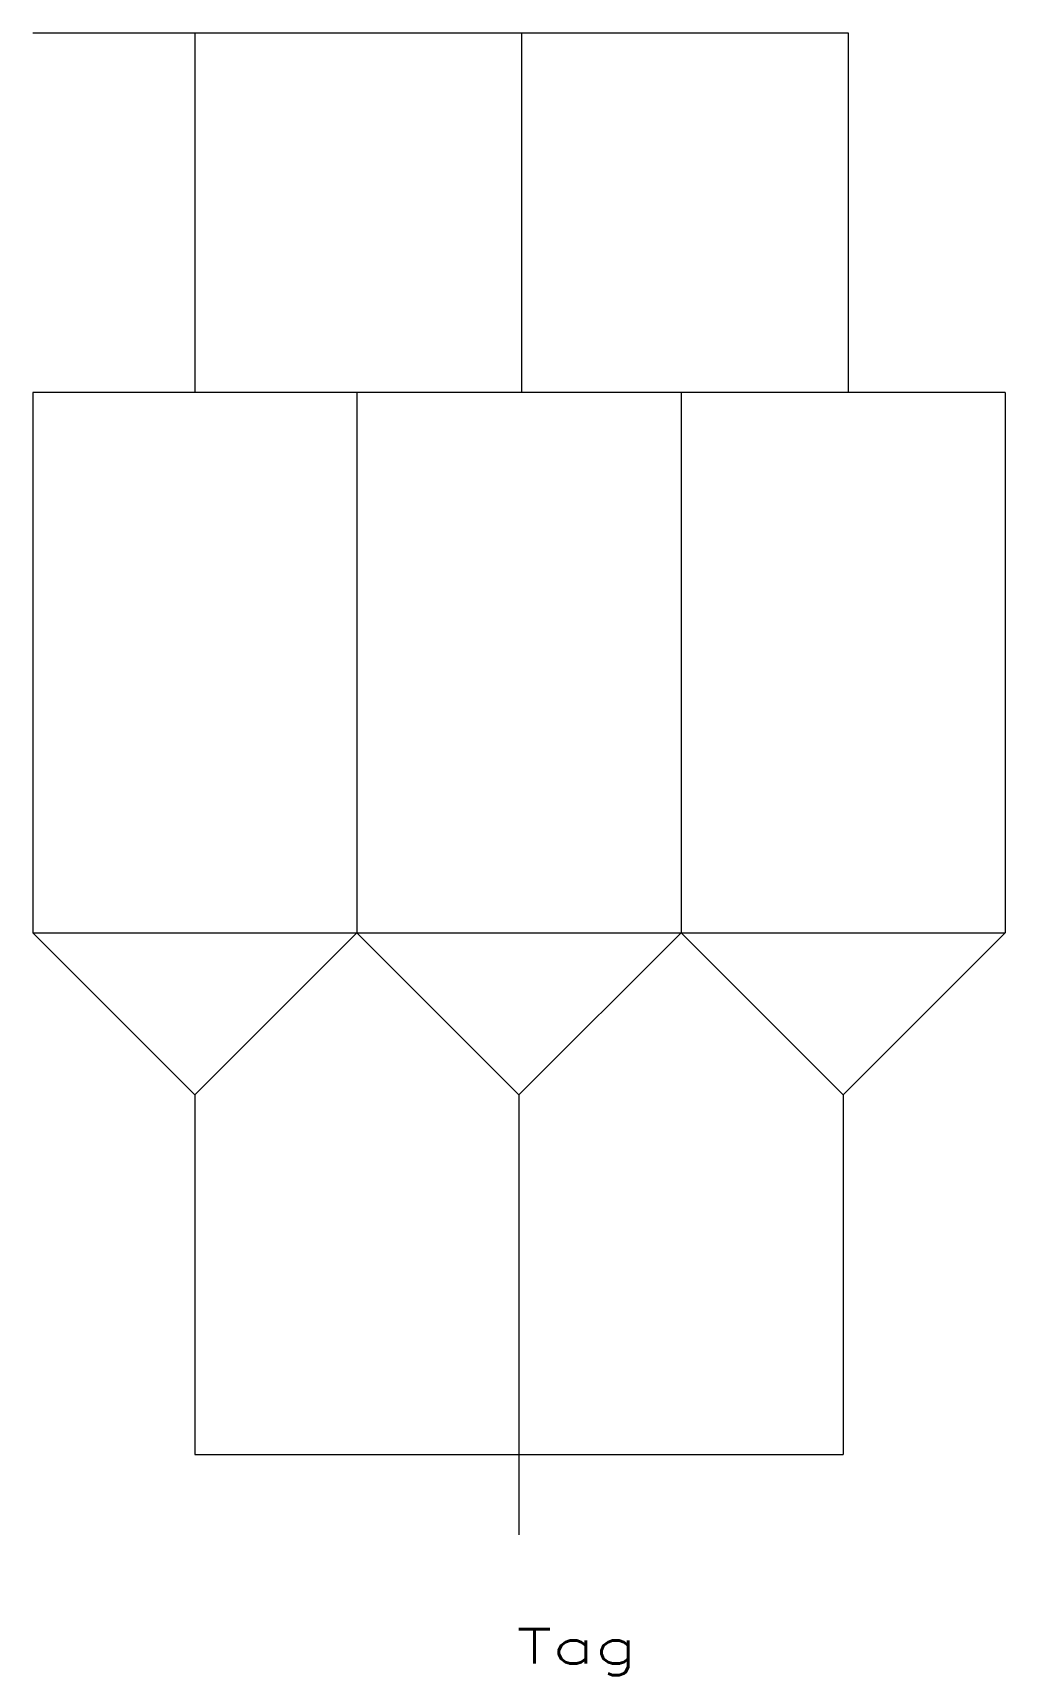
# Model space of a CAD drawing. Header units: inches. Extents: x -13.9 to 13.9, y -23.4 to 23.6.
import ezdxf
from ezdxf.enums import TextEntityAlignment as Align

# ---------------------------------------------------------------- set-up
doc = ezdxf.new("R2010")
doc.units = ezdxf.units.IN
doc.header["$MEASUREMENT"] = 0
doc.layers.get('0').update_dxf_attribs({"lineweight": 0})
doc.styles.add('STANDARD1', font='TXT.SHX')

msp = doc.modelspace()

# ---------------------------------------------------------------- linework, layer by layer
at = {"color": 7}
for p, q in [((-13.945, 23.6), (9.375, 23.6)), ((-9.314, 23.6), (-9.314, 13.317)), ((0.03, 23.6), (0.03, 13.317)), ((9.375, 23.6), (9.375, 13.317)), ((-13.949, 13.317), (-13.949, -2.133)), ((-4.679, 13.317), (-13.949, 13.317)), ((-4.679, 13.317), (-4.679, -2.133)), ((4.591, 13.317), (-4.679, 13.317)), ((4.591, 13.317), (4.591, -2.133)), ((13.861, 13.317), (4.591, 13.317)), ((13.861, 13.317), (13.861, -2.133)), ((-13.949, -2.133), (-4.679, -2.133)), ((-13.949, -2.133), (-9.314, -6.768)), ((-9.314, -6.768), (-4.679, -2.133)), ((-4.679, -2.133), (4.591, -2.133)), ((-4.679, -2.133), (-0.044, -6.768)), ((-0.044, -6.768), (4.591, -2.133)), ((4.591, -2.133), (13.861, -2.133)), ((4.591, -2.133), (9.226, -6.768)), ((9.226, -6.768), (13.861, -2.133)), ((-9.314, -6.768), (-9.314, -17.052)), ((-0.044, -6.768), (-0.044, -17.052)), ((9.226, -6.768), (9.226, -17.052)), ((-9.314, -17.052), (9.226, -17.052)), ((-0.044, -17.052), (-0.044, -19.351))]:
    msp.add_line(p, q, dxfattribs=at)

# ---------------------------------------------------------------- texts
at = {"color": 7, "linetype": 'Continuous', "style": 'STANDARD1', "width": 1.361111}
msp.add_text('Tag', height=0.986, dxfattribs=at).set_placement((-0.116, -23.035), (3.335, -23.035), align=Align.FIT)

doc.saveas('drawing.dxf')
